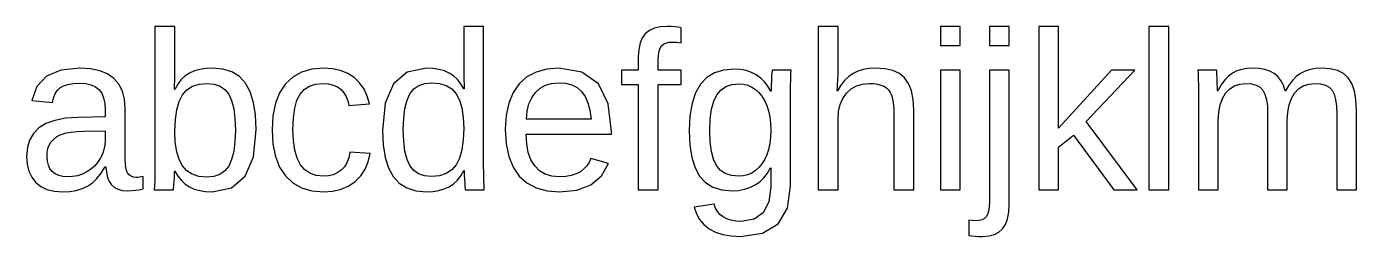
# Model space of a CAD drawing. Header units: metres. Extents: x 1 to 172, y -3 to 10.
# Drawn here: x 0.6 to 82.3, y -2.9 to 10 of the extents above; entities that cross this region are included whole.
import ezdxf

# ---------------------------------------------------------------- set-up
doc = ezdxf.new("R2010")
doc.units = ezdxf.units.M

msp = doc.modelspace()

# ---------------------------------------------------------------- linework, layer by layer
for p, q in [((9.70096, 10.048), (8.48096, 10.048)), ((8.48096, 10.048), (8.48096, 1.50999)), ((9.70096, 7.20099), (9.70096, 10.048)), ((28.6732, 10.048), (27.4522, 10.048)), ((27.4522, 10.048), (27.4522, 7.02599)), ((28.6732, 1.50999), (28.6732, 10.048)), ((39.1684, 9.93874), (38.8617, 9.80219)), ((39.5332, 10.0207), (39.1684, 9.93874)), ((39.9561, 10.048), (39.5332, 10.0207)), ((40.1994, 10.0429), (39.9561, 10.048)), ((40.4234, 10.0277), (40.1994, 10.0429)), ((40.6279, 10.0024), (40.4234, 10.0277)), ((40.8131, 9.967), (40.6279, 10.0024)), ((40.8131, 9.03699), (40.8131, 9.967)), ((50.4506, 10.048), (49.2296, 10.048)), ((49.2296, 10.048), (49.2296, 0)), ((50.4506, 7.44899), (50.4506, 10.048)), ((57.9536, 10.048), (56.7326, 10.048)), ((56.7326, 10.048), (56.7326, 8.88199)), ((57.9536, 8.88199), (57.9536, 10.048)), ((60.9663, 10.048), (59.7453, 10.048)), ((59.7453, 10.048), (59.7453, 8.88199)), ((60.9663, 8.88199), (60.9663, 10.048)), ((63.993, 10.048), (62.773, 10.048)), ((62.773, 10.048), (62.773, 0)), ((63.993, 3.78899), (63.993, 10.048)), ((70.7663, 10.048), (69.5462, 10.048)), ((69.5462, 10.048), (69.5462, 0)), ((70.7663, 0), (70.7663, 10.048)), ((38.2846, 9.03474), (38.2025, 8.64218)), ((38.4215, 9.35768), (38.2846, 9.03474)), ((38.6131, 9.61099), (38.4215, 9.35768)), ((38.8617, 9.80219), (38.6131, 9.61099)), ((39.7241, 8.96037), (39.8761, 9.03349)), ((39.8761, 9.03349), (40.0601, 9.07736)), ((40.0601, 9.07736), (40.2761, 9.092)), ((40.2761, 9.092), (40.3978, 9.08856)), ((40.3978, 9.08856), (40.5279, 9.07825)), ((40.5279, 9.07825), (40.6663, 9.06105)), ((40.6663, 9.06105), (40.8131, 9.03699)), ((38.2025, 8.64218), (38.1751, 8.17999)), ((38.1751, 8.17999), (38.1751, 7.35999)), ((39.3961, 8.00899), (39.4091, 8.29268)), ((39.4091, 8.29268), (39.4481, 8.52875)), ((39.4481, 8.52875), (39.5131, 8.71718)), ((39.5131, 8.71718), (39.6041, 8.85799)), ((39.6041, 8.85799), (39.7241, 8.96037)), ((56.7326, 8.88199), (57.9536, 8.88199)), ((59.7453, 8.88199), (60.9663, 8.88199)), ((2.69531, 7.36324), (1.81224, 6.989)), ((3.86899, 7.48799), (2.69531, 7.36324)), ((4.51912, 7.4483), (3.86899, 7.48799)), ((5.0835, 7.32924), (4.51912, 7.4483)), ((11.231, 7.4115), (10.8997, 7.31587)), ((11.5957, 7.46887), (11.231, 7.4115)), ((11.994, 7.48799), (11.5957, 7.46887)), ((12.6453, 7.42943), (11.994, 7.48799)), ((13.2042, 7.25374), (12.6453, 7.42943)), ((18.1212, 7.42712), (17.4909, 7.24449)), ((18.8399, 7.48799), (18.1212, 7.42712)), ((19.3809, 7.45125), (18.8399, 7.48799)), ((19.8739, 7.34099), (19.3809, 7.45125)), ((25.1592, 7.48799), (23.9749, 7.24786)), ((25.5602, 7.46887), (25.1592, 7.48799)), ((25.9264, 7.4115), (25.5602, 7.46887)), ((26.2577, 7.31587), (25.9264, 7.4115)), ((32.5458, 7.42731), (31.8909, 7.24524)), ((33.2921, 7.48799), (32.5458, 7.42731)), ((34.711, 7.24368), (33.2921, 7.48799)), ((38.1751, 7.35999), (37.1491, 7.35999)), ((37.1491, 7.35999), (37.1491, 6.47198)), ((39.3961, 7.35999), (39.3961, 8.00899)), ((40.8131, 7.35999), (39.3961, 7.35999)), ((40.8131, 6.47198), (40.8131, 7.35999)), ((43.4156, 7.36624), (42.8514, 7.19299)), ((44.0687, 7.424), (43.4156, 7.36624)), ((44.4467, 7.40181), (44.0687, 7.424)), ((44.7989, 7.33524), (44.4467, 7.40181)), ((46.4087, 7.35999), (46.3952, 7.306)), ((47.5687, 7.35999), (46.4087, 7.35999)), ((47.5507, 7.12724), (47.5687, 7.35999)), ((50.4491, 7.24181), (50.4506, 7.44899)), ((51.9944, 7.40375), (51.6616, 7.29843)), ((52.3641, 7.46693), (51.9944, 7.40375)), ((52.7706, 7.48799), (52.3641, 7.46693)), ((53.3303, 7.45081), (52.7706, 7.48799)), ((53.8111, 7.33925), (53.3303, 7.45081)), ((57.9536, 7.35999), (56.7326, 7.35999)), ((56.7326, 7.35999), (56.7326, 0)), ((57.9536, 0), (57.9536, 7.35999)), ((60.9663, 7.35999), (59.7453, 7.35999)), ((59.7453, 7.35999), (59.7453, -0.720993)), ((60.9663, -0.903), (60.9663, 7.35999)), ((67.242, 7.35999), (63.993, 3.78899)), ((65.682, 4.19699), (68.672, 7.35999)), ((68.672, 7.35999), (67.242, 7.35999)), ((73.7029, 7.35999), (72.5499, 7.35999)), ((72.5499, 7.35999), (72.5679, 7.15456)), ((73.7099, 7.29674), (73.7029, 7.35999)), ((75.2462, 7.4115), (74.9495, 7.31587)), ((75.571, 7.46887), (75.2462, 7.4115)), ((75.924, 7.48799), (75.571, 7.46887)), ((76.3196, 7.46718), (75.924, 7.48799)), ((76.6714, 7.40474), (76.3196, 7.46718)), ((76.9796, 7.30067), (76.6714, 7.40474)), ((79.4577, 7.40649), (79.1451, 7.30461)), ((79.7986, 7.46762), (79.4577, 7.40649)), ((80.1679, 7.48799), (79.7986, 7.46762)), ((80.687, 7.45018), (80.1679, 7.48799)), ((81.1299, 7.33675), (80.687, 7.45018)), ((1.81224, 6.989), (1.2198, 6.36525)), ((3.12949, 6.48849), (3.45761, 6.54137)), ((3.45761, 6.54137), (3.842, 6.55899)), ((3.842, 6.55899), (4.22324, 6.53468)), ((5.56212, 7.1308), (5.0835, 7.32924)), ((5.95499, 6.853), (5.56212, 7.1308)), ((6.26167, 6.50006), (5.95499, 6.853)), ((9.68578, 6.45737), (9.69421, 6.72449)), ((9.69421, 6.72449), (9.69928, 6.97237)), ((9.69928, 6.97237), (9.70096, 7.20099)), ((10.0962, 6.77675), (9.88478, 6.49893)), ((10.3353, 7.00443), (10.0962, 6.77675)), ((10.602, 7.18199), (10.3353, 7.00443)), ((10.8997, 7.31587), (10.602, 7.18199)), ((11.2005, 6.50087), (11.683, 6.545)), ((11.683, 6.545), (12.111, 6.50337)), ((13.6708, 6.96094), (13.2042, 7.25374)), ((14.045, 6.55099), (13.6708, 6.96094)), ((14.3324, 6.02267), (14.045, 6.55099)), ((16.9492, 6.94012), (16.4959, 6.51399)), ((17.4909, 7.24449), (16.9492, 6.94012)), ((20.3189, 7.15724), (19.8739, 7.34099)), ((20.7159, 6.89999), (20.3189, 7.15724)), ((21.0542, 6.57825), (20.7159, 6.89999)), ((21.3232, 6.20099), (21.0542, 6.57825)), ((23.9749, 7.24786), (23.1289, 6.5275)), ((24.6867, 6.41524), (25.0533, 6.5433)), ((25.0533, 6.5433), (25.4842, 6.586)), ((25.4842, 6.586), (25.9633, 6.54355)), ((25.9633, 6.54355), (26.3727, 6.41624)), ((26.5542, 7.18199), (26.2577, 7.31587)), ((26.8195, 7.00699), (26.5542, 7.18199)), ((27.0577, 6.78699), (26.8195, 7.00699)), ((27.2686, 6.52199), (27.0577, 6.78699)), ((27.4522, 7.02599), (27.4662, 6.21199)), ((31.3273, 6.9418), (30.8551, 6.517)), ((31.8909, 7.24524), (31.3273, 6.9418)), ((32.4727, 6.437), (32.8488, 6.54874)), ((32.8488, 6.54874), (33.2711, 6.586)), ((33.2711, 6.586), (33.7038, 6.55255)), ((33.7038, 6.55255), (34.0829, 6.45224)), ((35.7244, 6.51074), (34.711, 7.24368)), ((42.3761, 6.90424), (41.9897, 6.5)), ((42.8514, 7.19299), (42.3761, 6.90424)), ((45.1252, 7.2243), (44.7989, 7.33524)), ((45.4257, 7.06898), (45.1252, 7.2243)), ((45.6968, 6.87268), (45.4257, 7.06898)), ((45.9352, 6.63875), (45.6968, 6.87268)), ((46.1408, 6.36719), (45.9352, 6.63875)), ((46.3547, 6.78999), (46.3344, 6.3465)), ((46.3682, 7.021), (46.3547, 6.78999)), ((46.3817, 7.19299), (46.3682, 7.021)), ((46.3952, 7.306), (46.3817, 7.19299)), ((47.5302, 6.36624), (47.5379, 6.79599)), ((47.5379, 6.79599), (47.5507, 7.12724)), ((50.4157, 6.40417), (50.4371, 6.81731)), ((50.4371, 6.81731), (50.4446, 7.03125)), ((50.4446, 7.03125), (50.4491, 7.24181)), ((50.8514, 6.71899), (50.6241, 6.431)), ((51.0986, 6.959), (50.8514, 6.71899)), ((51.3656, 7.15099), (51.0986, 6.959)), ((51.6616, 7.29843), (51.3656, 7.15099)), ((51.9472, 6.50761), (52.3586, 6.545)), ((52.3586, 6.545), (52.6324, 6.53394)), ((54.2133, 7.15331), (53.8111, 7.33925)), ((54.5366, 6.89299), (54.2133, 7.15331)), ((54.7851, 6.54562), (54.5366, 6.89299)), ((54.9626, 6.09749), (54.7851, 6.54562)), ((72.5679, 7.15456), (72.5807, 6.82425)), ((72.5807, 6.82425), (72.5884, 6.36905)), ((73.7392, 6.71094), (73.7099, 7.29674)), ((73.7579, 6.09499), (73.7392, 6.71094)), ((74.2007, 6.75725), (73.9821, 6.45581)), ((74.4336, 6.9993), (74.2007, 6.75725)), ((74.6809, 7.18199), (74.4336, 6.9993)), ((74.9495, 7.31587), (74.6809, 7.18199)), ((75.1264, 6.50761), (75.4969, 6.545)), ((75.4969, 6.545), (75.8481, 6.51949)), ((77.2439, 7.155), (76.9796, 7.30067)), ((77.4684, 6.96387), (77.2439, 7.155)), ((77.6559, 6.7235), (77.4684, 6.96387)), ((77.8064, 6.43387), (77.6559, 6.7235)), ((78.3607, 6.73224), (78.1404, 6.43956)), ((78.6009, 6.97305), (78.3607, 6.73224)), ((78.8609, 7.16199), (78.6009, 6.97305)), ((79.1451, 7.30461), (78.8609, 7.16199)), ((79.3623, 6.50781), (79.741, 6.545)), ((79.741, 6.545), (80.0926, 6.51949)), ((81.4969, 7.14767), (81.1299, 7.33675)), ((81.7879, 6.883), (81.4969, 7.14767)), ((82.0093, 6.53249), (81.7879, 6.883)), ((1.2198, 6.36525), (0.917999, 5.49199)), ((2.24918, 5.66443), (2.34274, 5.91074)), ((2.34274, 5.91074), (2.47368, 6.11493)), ((2.47368, 6.11493), (2.642, 6.27699)), ((2.642, 6.27699), (2.85762, 6.40036)), ((2.85762, 6.40036), (3.12949, 6.48849)), ((4.22324, 6.53468), (4.54999, 6.46175)), ((4.54999, 6.46175), (4.82224, 6.34018)), ((4.82224, 6.34018), (5.03999, 6.17)), ((5.03999, 6.17), (5.20712, 5.94398)), ((5.20712, 5.94398), (5.32649, 5.65399)), ((6.48074, 6.07625), (6.26167, 6.50006)), ((6.61218, 5.58156), (6.48074, 6.07625)), ((9.67397, 6.17099), (9.68578, 6.45737)), ((9.70096, 6.17099), (9.67397, 6.17099)), ((9.88478, 6.49893), (9.70096, 6.17099)), ((9.96703, 5.43417), (10.174, 5.83899)), ((10.174, 5.83899), (10.446, 6.14787)), ((10.446, 6.14787), (10.7882, 6.3685)), ((10.7882, 6.3685), (11.2005, 6.50087)), ((12.111, 6.50337), (12.475, 6.37849)), ((12.475, 6.37849), (12.775, 6.17036)), ((12.775, 6.17036), (13.011, 5.879)), ((13.011, 5.879), (13.1899, 5.49174)), ((14.5377, 5.37375), (14.3324, 6.02267)), ((16.1385, 5.97206), (15.8832, 5.32024)), ((16.4959, 6.51399), (16.1385, 5.97206)), ((17.1997, 5.50931), (17.3909, 5.88699)), ((17.3909, 5.88699), (17.6436, 6.16917)), ((17.6436, 6.16917), (17.9637, 6.37074)), ((17.9637, 6.37074), (18.3511, 6.49168)), ((18.3511, 6.49168), (18.8059, 6.532)), ((18.8059, 6.532), (19.1444, 6.50919)), ((19.1444, 6.50919), (19.4417, 6.44073)), ((19.4417, 6.44073), (19.6979, 6.32668)), ((19.6979, 6.32668), (19.9129, 6.16699)), ((19.9129, 6.16699), (20.0896, 5.96906)), ((20.0896, 5.96906), (20.2294, 5.73924)), ((20.2294, 5.73924), (20.3326, 5.47755)), ((21.5227, 5.76825), (21.3232, 6.20099)), ((21.6529, 5.28), (21.5227, 5.76825)), ((23.1289, 6.5275), (22.6214, 5.32687)), ((23.9659, 5.50874), (24.1462, 5.903)), ((24.1462, 5.903), (24.3843, 6.2018)), ((24.3843, 6.2018), (24.6867, 6.41524)), ((26.3727, 6.41624), (26.7123, 6.20406)), ((26.7123, 6.20406), (26.9822, 5.907)), ((26.9822, 5.907), (27.1878, 5.51868)), ((27.4522, 6.21199), (27.2686, 6.52199)), ((27.4662, 6.21199), (27.4522, 6.21199)), ((30.482, 5.97893), (30.2154, 5.33475)), ((30.8551, 6.517), (30.482, 5.97893)), ((31.6286, 5.66412), (31.8591, 5.98999)), ((31.8591, 5.98999), (32.1428, 6.25075)), ((32.1428, 6.25075), (32.4727, 6.437)), ((34.0829, 6.45224), (34.4083, 6.28505)), ((34.4083, 6.28505), (34.6801, 6.05099)), ((34.6801, 6.05099), (34.9013, 5.74455)), ((34.9013, 5.74455), (35.0739, 5.35924)), ((36.3325, 5.28918), (35.7244, 6.51074)), ((37.1491, 6.47198), (38.1751, 6.47198)), ((38.1751, 6.47198), (38.1751, 0)), ((39.3961, 6.47198), (40.8131, 6.47198)), ((39.3961, 0), (39.3961, 6.47198)), ((41.6909, 5.97487), (41.4774, 5.32249)), ((41.9897, 6.5), (41.6909, 5.97487)), ((42.81, 5.44862), (42.9977, 5.83899)), ((42.9977, 5.83899), (43.2441, 6.13474)), ((43.2441, 6.13474), (43.5544, 6.34599)), ((43.5544, 6.34599), (43.9286, 6.47275)), ((43.9286, 6.47275), (44.3667, 6.515)), ((44.3667, 6.515), (44.6417, 6.49362)), ((44.6417, 6.49362), (44.9019, 6.42949)), ((44.9019, 6.42949), (45.1472, 6.32262)), ((45.1472, 6.32262), (45.3777, 6.17299)), ((45.3777, 6.17299), (45.5881, 5.98349)), ((45.5881, 5.98349), (45.7734, 5.756)), ((45.7734, 5.756), (45.9336, 5.49049)), ((46.3137, 6.058), (46.1408, 6.36719)), ((46.3277, 6.058), (46.3137, 6.058)), ((46.3294, 6.18286), (46.3277, 6.058)), ((46.3344, 6.3465), (46.3294, 6.18286)), ((47.5277, 5.838), (47.5302, 6.36624)), ((47.5277, 0.217987), (47.5277, 5.838)), ((50.3956, 6.09499), (50.4157, 6.40417)), ((50.4166, 6.09499), (50.3956, 6.09499)), ((50.6241, 6.431), (50.4166, 6.09499)), ((50.7437, 5.62206), (50.9716, 5.94699)), ((50.9716, 5.94699), (51.2537, 6.20862)), ((51.2537, 6.20862), (51.5789, 6.39549)), ((51.5789, 6.39549), (51.9472, 6.50761)), ((52.6324, 6.53394), (52.8746, 6.50075)), ((52.8746, 6.50075), (53.0854, 6.44543)), ((53.0854, 6.44543), (53.2646, 6.368)), ((53.2646, 6.368), (53.4166, 6.26736)), ((53.4166, 6.26736), (53.5456, 6.14149)), ((53.5456, 6.14149), (53.6516, 5.99037)), ((53.6516, 5.99037), (53.7346, 5.814)), ((53.7346, 5.814), (53.7972, 5.60062)), ((55.0691, 5.54861), (54.9626, 6.09749)), ((72.5884, 6.36905), (72.5909, 5.78899)), ((72.5909, 5.78899), (72.5909, 0)), ((73.7779, 6.09499), (73.7579, 6.09499)), ((73.9821, 6.45581), (73.7779, 6.09499)), ((74.0609, 5.61737), (74.2599, 5.94699)), ((74.2599, 5.94699), (74.5079, 6.20862)), ((74.5079, 6.20862), (74.7967, 6.39549)), ((74.7967, 6.39549), (75.1264, 6.50761)), ((75.8481, 6.51949), (76.1407, 6.44299)), ((76.1407, 6.44299), (76.3746, 6.31549)), ((76.3746, 6.31549), (76.5499, 6.13699)), ((76.5499, 6.13699), (76.6777, 5.8918)), ((76.6777, 5.8918), (76.769, 5.56424)), ((77.92, 6.09499), (77.8064, 6.43387)), ((77.9399, 6.09499), (77.92, 6.09499)), ((78.1404, 6.43956), (77.9399, 6.09499)), ((78.2993, 5.62167), (78.4939, 5.95)), ((78.4939, 5.95), (78.7388, 6.21031)), ((78.7388, 6.21031), (79.0282, 6.39624)), ((79.0282, 6.39624), (79.3623, 6.50781)), ((80.0926, 6.51949), (80.3855, 6.44299)), ((80.3855, 6.44299), (80.6196, 6.31549)), ((80.6196, 6.31549), (80.795, 6.13699)), ((80.795, 6.13699), (80.9227, 5.8918)), ((80.9227, 5.8918), (81.0139, 5.56424)), ((82.1674, 6.08499), (82.0093, 6.53249)), ((82.2623, 5.5405), (82.1674, 6.08499)), ((0.917999, 5.49199), (2.19299, 5.37599)), ((2.19299, 5.37599), (2.24918, 5.66443)), ((5.32649, 5.65399), (5.39812, 5.29999)), ((5.39812, 5.29999), (5.422, 4.88199)), ((6.65599, 5.01599), (6.61218, 5.58156)), ((6.65599, 1.851), (6.65599, 5.01599)), ((9.73053, 4.31367), (9.81921, 4.92574)), ((9.81921, 4.92574), (9.96703, 5.43417)), ((13.1899, 5.49174), (13.3177, 4.995)), ((13.3177, 4.995), (13.3944, 4.38875)), ((14.6609, 4.60419), (14.5377, 5.37375)), ((15.8832, 5.32024), (15.73, 4.55855)), ((16.9812, 4.42281), (17.0632, 5.02124)), ((17.0632, 5.02124), (17.1997, 5.50931)), ((20.3326, 5.47755), (20.3989, 5.18399)), ((20.3989, 5.18399), (21.6529, 5.28)), ((22.6214, 5.32687), (22.4522, 3.646)), ((23.7599, 4.40074), (23.8372, 5.008)), ((23.8372, 5.008), (23.9659, 5.50874)), ((27.1878, 5.51868), (27.3347, 5.03275)), ((27.3347, 5.03275), (27.4228, 4.44917)), ((30.2154, 5.33475), (30.0555, 4.58443)), ((31.3477, 4.84512), (31.4581, 5.28249)), ((31.4581, 5.28249), (31.6286, 5.66412)), ((35.0739, 5.35924), (35.1978, 4.89505)), ((36.5352, 3.57899), (36.3325, 5.28918)), ((41.4774, 5.32249), (41.3494, 4.54286)), ((42.5955, 4.35362), (42.6759, 4.95349)), ((42.6759, 4.95349), (42.81, 5.44862)), ((45.9336, 5.49049), (46.0687, 5.187)), ((46.0687, 5.187), (46.1759, 4.849)), ((50.4832, 4.81656), (50.5809, 5.24524)), ((50.5809, 5.24524), (50.7437, 5.62206)), ((53.7972, 5.60062), (53.8419, 5.33749)), ((53.8419, 5.33749), (53.8687, 5.02461)), ((53.8687, 5.02461), (53.8776, 4.66199)), ((55.1046, 4.89899), (55.0691, 5.54861)), ((73.8334, 4.77437), (73.9187, 5.22649)), ((73.9187, 5.22649), (74.0609, 5.61737)), ((76.769, 5.56424), (76.8237, 5.15431)), ((76.8237, 5.15431), (76.8419, 4.66199)), ((78.0768, 4.77718), (78.1602, 5.23074)), ((78.1602, 5.23074), (78.2993, 5.62167)), ((81.0139, 5.56424), (81.0687, 5.15431)), ((81.0687, 5.15431), (81.0869, 4.66199)), ((82.2939, 4.89899), (82.2623, 5.5405)), ((2.32549, 4.26974), (1.77661, 4.07143)), ((2.98962, 4.39693), (2.32549, 4.26974)), ((3.769, 4.45299), (2.98962, 4.39693)), ((5.422, 4.48), (3.769, 4.45299)), ((5.422, 4.88199), (5.422, 4.48)), ((9.70096, 3.59799), (9.73053, 4.31367)), ((13.3944, 4.38875), (13.42, 3.67299)), ((14.702, 3.71399), (14.6609, 4.60419)), ((15.73, 4.55855), (15.6789, 3.687)), ((16.9539, 3.71399), (16.9812, 4.42281)), ((23.7342, 3.687), (23.7599, 4.40074)), ((27.4228, 4.44917), (27.4522, 3.76799)), ((30.0555, 4.58443), (30.0022, 3.728)), ((31.2971, 4.35199), (31.3477, 4.84512)), ((35.2731, 4.35199), (31.2971, 4.35199)), ((35.1978, 4.89505), (35.2731, 4.35199)), ((41.3494, 4.54286), (41.3067, 3.63599)), ((42.5687, 3.64899), (42.5955, 4.35362)), ((46.1759, 4.849), (46.2524, 4.48)), ((46.2524, 4.48), (46.2984, 4.07999)), ((50.4506, 4.336), (50.4832, 4.81656)), ((50.4506, 0), (50.4506, 4.336)), ((53.8776, 4.66199), (53.8776, 0)), ((55.1046, 0), (55.1046, 4.89899)), ((68.829, 0), (65.682, 4.19699)), ((73.8049, 4.26099), (73.8334, 4.77437)), ((73.8049, 0), (73.8049, 4.26099)), ((76.8419, 4.66199), (76.8419, 0)), ((78.049, 4.26099), (78.0768, 4.77718)), ((78.049, 0), (78.049, 4.26099)), ((81.0869, 4.66199), (81.0869, 0)), ((82.2939, 0), (82.2939, 4.89899)), ((1.01443, 3.46399), (0.779739, 3.06)), ((1.34299, 3.80199), (1.01443, 3.46399)), ((1.77661, 4.07143), (1.34299, 3.80199)), ((2.37575, 3.21574), (2.55994, 3.32993)), ((2.55994, 3.32993), (2.76999, 3.422)), ((2.76999, 3.422), (3.01918, 3.49419)), ((3.01918, 3.49419), (3.32074, 3.54774)), ((3.32074, 3.54774), (3.67468, 3.58269)), ((3.67468, 3.58269), (4.08099, 3.599)), ((4.08099, 3.599), (5.422, 3.62599)), ((5.422, 3.62599), (5.422, 3.02299)), ((9.7299, 2.9223), (9.70096, 3.59799)), ((13.42, 3.67299), (13.3942, 2.95918)), ((14.5327, 2.03311), (14.702, 3.71399)), ((15.6789, 3.687), (15.7298, 2.80931)), ((16.9829, 3.02806), (16.9539, 3.71399)), ((22.4522, 3.646), (22.4932, 2.75574)), ((23.7597, 2.97118), (23.7342, 3.687)), ((27.4522, 3.76799), (27.4228, 3.06062)), ((30.0022, 3.728), (30.0555, 2.8295)), ((31.3169, 2.82193), (31.2841, 3.41599)), ((31.2841, 3.41599), (36.5352, 3.41599)), ((36.5352, 3.41599), (36.5352, 3.57899)), ((41.3067, 3.63599), (41.3464, 2.7428)), ((42.5937, 2.95174), (42.5687, 3.64899)), ((46.2984, 4.07999), (46.3137, 3.64899)), ((46.3137, 3.64899), (46.2984, 3.22842)), ((63.993, 2.61899), (64.903, 3.35999)), ((64.903, 3.35999), (67.399, 0)), ((0.638931, 2.59), (0.591995, 2.05399)), ((0.779739, 3.06), (0.638931, 2.59)), ((1.86186, 2.2953), (1.90649, 2.53024)), ((1.90649, 2.53024), (1.98087, 2.7388)), ((1.98087, 2.7388), (2.08499, 2.92099)), ((2.08499, 2.92099), (2.21742, 3.07944)), ((2.21742, 3.07944), (2.37575, 3.21574)), ((5.34624, 2.46849), (5.25156, 2.19687)), ((5.40306, 2.74387), (5.34624, 2.46849)), ((5.422, 3.02299), (5.40306, 2.74387)), ((9.81671, 2.34125), (9.7299, 2.9223)), ((13.3942, 2.95918), (13.317, 2.35175)), ((15.7298, 2.80931), (15.8824, 2.04324)), ((17.0699, 2.43724), (16.9829, 3.02806)), ((22.4932, 2.75574), (22.6162, 1.98599)), ((23.8362, 2.36475), (23.7597, 2.97118)), ((27.3347, 2.4525), (27.1878, 1.94362)), ((27.4228, 3.06062), (27.3347, 2.4525)), ((30.0555, 2.8295), (30.2154, 2.049)), ((31.4151, 2.29974), (31.3169, 2.82193)), ((41.3464, 2.7428), (41.4657, 1.97725)), ((42.6689, 2.35999), (42.5937, 2.95174)), ((46.1759, 2.47693), (46.0687, 2.146)), ((46.2524, 2.83774), (46.1759, 2.47693)), ((46.2984, 3.22842), (46.2524, 2.83774)), ((63.993, 0), (63.993, 2.61899)), ((0.591995, 2.05399), (0.626801, 1.57306)), ((1.84698, 2.034), (1.86186, 2.2953)), ((1.86719, 1.75249), (1.84698, 2.034)), ((1.92775, 1.50499), (1.86719, 1.75249)), ((4.95361, 1.67719), (4.7605, 1.45374)), ((5.11899, 1.92899), (4.95361, 1.67719)), ((5.25156, 2.19687), (5.11899, 1.92899)), ((6.66493, 1.59581), (6.65599, 1.851)), ((9.9614, 1.8548), (9.81671, 2.34125)), ((10.164, 1.463), (9.9614, 1.8548)), ((13.1882, 1.85068), (13.008, 1.45599)), ((13.317, 2.35175), (13.1882, 1.85068)), ((14.025, 0.832489), (14.5327, 2.03311)), ((15.8824, 2.04324), (16.1368, 1.38881)), ((17.2149, 1.94156), (17.0699, 2.43724)), ((17.4179, 1.54099), (17.2149, 1.94156)), ((20.2724, 1.65274), (20.1153, 1.39967)), ((20.3873, 1.95418), (20.2724, 1.65274)), ((20.4599, 2.30399), (20.3873, 1.95418)), ((21.6939, 2.22198), (20.4599, 2.30399)), ((21.3959, 1.25824), (21.5837, 1.71306)), ((21.5837, 1.71306), (21.6939, 2.22198)), ((22.6162, 1.98599), (22.8212, 1.33675)), ((23.9637, 1.86768), (23.8362, 2.36475)), ((24.1422, 1.48), (23.9637, 1.86768)), ((27.1878, 1.94362), (26.9822, 1.534)), ((30.2154, 2.049), (30.482, 1.38649)), ((31.5789, 1.84943), (31.4151, 2.29974)), ((31.8082, 1.47099), (31.5789, 1.84943)), ((35.1628, 1.68512), (35.0197, 1.4715)), ((35.2672, 1.92), (35.1628, 1.68512)), ((36.3382, 1.614), (35.2672, 1.92)), ((41.4657, 1.97725), (41.6644, 1.33931)), ((42.7942, 1.87375), (42.6689, 2.35999)), ((42.9697, 1.493), (42.7942, 1.87375)), ((45.9334, 1.84837), (45.7724, 1.58749)), ((46.0687, 2.146), (45.9334, 1.84837)), ((0.626801, 1.57306), (0.731247, 1.14624)), ((0.731247, 1.14624), (0.905304, 0.77356)), ((2.02869, 1.29149), (1.92775, 1.50499)), ((2.17, 1.112), (2.02869, 1.29149)), ((2.34918, 0.969803), (2.17, 1.112)), ((2.56274, 0.86824), (2.34918, 0.969803)), ((2.81068, 0.807312), (2.56274, 0.86824)), ((3.72949, 0.863235), (3.42062, 0.806061)), ((4.01962, 0.958557), (3.72949, 0.863235)), ((4.29099, 1.092), (4.01962, 0.958557)), ((4.53961, 1.25868), (4.29099, 1.092)), ((4.7605, 1.45374), (4.53961, 1.25868)), ((4.9135, 0.693985), (5.17686, 1.02274)), ((5.17686, 1.02274), (5.42099, 1.41299)), ((5.42099, 1.41299), (5.46199, 1.41299)), ((5.46199, 1.41299), (5.49924, 1.05724)), ((5.49924, 1.05724), (5.56999, 0.751999)), ((6.69174, 1.37424), (6.66493, 1.59581)), ((6.73643, 1.18631), (6.69174, 1.37424)), ((6.799, 1.032), (6.73643, 1.18631)), ((6.88661, 0.911682), (6.799, 1.032)), ((7.00648, 0.825745), (6.88661, 0.911682)), ((7.15862, 0.774185), (7.00648, 0.825745)), ((8.47839, 0.986618), (8.47072, 0.560486)), ((8.48096, 1.50999), (8.47839, 0.986618)), ((9.67177, 0.705124), (9.68021, 0.880493)), ((9.68021, 0.880493), (9.68527, 1.02812)), ((9.68527, 1.02812), (9.68697, 1.14799)), ((9.68697, 1.14799), (9.70096, 1.14799)), ((9.70096, 1.14799), (9.88741, 0.835114)), ((9.88741, 0.835114), (10.0997, 0.568497)), ((10.4317, 1.16156), (10.164, 1.463)), ((10.7717, 0.946243), (10.4317, 1.16156)), ((11.1841, 0.817062), (10.7717, 0.946243)), ((11.669, 0.773987), (11.1841, 0.817062)), ((12.4672, 0.944489), (12.1003, 0.81662)), ((12.7698, 1.15762), (12.4672, 0.944489)), ((13.008, 1.45599), (12.7698, 1.15762)), ((13.1787, 0.112122), (14.025, 0.832489)), ((16.1368, 1.38881), (16.4929, 0.845993)), ((16.4929, 0.845993), (16.9457, 0.419861)), ((17.6799, 1.23212), (17.4179, 1.54099)), ((18.0009, 1.01149), (17.6799, 1.23212)), ((18.3809, 0.87912), (18.0009, 1.01149)), ((18.8199, 0.834991), (18.3809, 0.87912)), ((19.1344, 0.857498), (18.8199, 0.834991)), ((19.4219, 0.924988), (19.1344, 0.857498)), ((19.6824, 1.03749), (19.4219, 0.924988)), ((19.9159, 1.19499), (19.6824, 1.03749)), ((20.1153, 1.39967), (19.9159, 1.19499)), ((20.7879, 0.510986), (21.1307, 0.857559)), ((21.1307, 0.857559), (21.3959, 1.25824)), ((22.8212, 1.33675), (23.1082, 0.807999)), ((24.3786, 1.18906), (24.1422, 1.48)), ((24.6787, 0.981247), (24.3786, 1.18906)), ((25.0426, 0.856552), (24.6787, 0.981247)), ((25.4702, 0.814987), (25.0426, 0.856552)), ((25.9554, 0.859924), (25.4702, 0.814987)), ((26.3692, 0.994736), (25.9554, 0.859924)), ((26.7114, 1.21944), (26.3692, 0.994736)), ((26.9822, 1.534), (26.7114, 1.21944)), ((27.0567, 0.582993), (27.2683, 0.860992)), ((27.2683, 0.860992), (27.4522, 1.189)), ((27.4522, 1.189), (27.4792, 1.189)), ((27.4792, 1.189), (27.4807, 1.03862)), ((27.4807, 1.03862), (27.4852, 0.874496)), ((27.4852, 0.874496), (27.4927, 0.696625)), ((28.6757, 0.986618), (28.6732, 1.50999)), ((28.6834, 0.560486), (28.6757, 0.986618)), ((30.482, 1.38649), (30.8551, 0.841995)), ((30.8551, 0.841995), (31.3303, 0.417618)), ((32.1008, 1.17174), (31.8082, 1.47099)), ((32.4536, 0.957993), (32.1008, 1.17174)), ((32.8668, 0.829742), (32.4536, 0.957993)), ((33.3401, 0.786987), (32.8668, 0.829742)), ((34.0579, 0.867249), (33.7188, 0.807053)), ((34.3573, 0.96756), (34.0579, 0.867249)), ((34.6171, 1.10799), (34.3573, 0.96756)), ((34.8378, 1.27911), (34.6171, 1.10799)), ((35.0197, 1.4715), (34.8378, 1.27911)), ((35.2592, 0.307495), (35.9037, 0.851868)), ((35.9037, 0.851868), (36.3382, 1.614)), ((41.6644, 1.33931), (41.9427, 0.828995)), ((41.9427, 0.828995), (42.3055, 0.438309)), ((43.2064, 1.20644), (42.9697, 1.493)), ((43.5147, 1.00174), (43.2064, 1.20644)), ((43.8944, 0.878937), (43.5147, 1.00174)), ((44.3457, 0.837997), (43.8944, 0.878937)), ((44.627, 0.859116), (44.3457, 0.837997)), ((44.8922, 0.922485), (44.627, 0.859116)), ((45.1411, 1.02812), (44.8922, 0.922485)), ((45.3737, 1.17599), (45.1411, 1.02812)), ((45.5859, 1.36337), (45.3737, 1.17599)), ((45.7724, 1.58749), (45.5859, 1.36337)), ((45.8882, 0.733246), (46.11, 1.01981)), ((46.11, 1.01981), (46.2997, 1.34999)), ((46.2997, 1.34999), (46.3137, 1.34999)), ((46.3137, 1.34999), (46.3137, 0.174988)), ((0.905304, 0.77356), (1.14899, 0.454987)), ((1.14899, 0.454987), (1.46243, 0.199936)), ((1.46243, 0.199936), (1.84474, 0.017746)), ((1.84474, 0.017746), (2.29593, -0.091553)), ((3.09299, 0.786987), (2.81068, 0.807312)), ((3.42062, 0.806061), (3.09299, 0.786987)), ((3.63974, -0.040741), (4.00117, 0.068298)), ((4.00117, 0.068298), (4.32899, 0.220993)), ((4.32899, 0.220993), (4.63087, 0.426743)), ((4.63087, 0.426743), (4.9135, 0.693985)), ((5.56999, 0.751999), (5.67424, 0.497238)), ((5.67424, 0.497238), (5.812, 0.292999)), ((5.812, 0.292999), (5.98962, 0.13681)), ((5.98962, 0.13681), (6.21349, 0.025238)), ((6.21349, 0.025238), (6.48361, -0.041687)), ((7.34299, 0.756989), (7.15862, 0.774185)), ((7.43443, 0.759933), (7.34299, 0.756989)), ((7.53174, 0.768738), (7.43443, 0.759933)), ((7.51175, -0.002686), (7.74399, 0.044998)), ((7.63493, 0.783432), (7.53174, 0.768738)), ((7.74399, 0.803986), (7.63493, 0.783432)), ((7.74399, 0.044998), (7.74399, 0.803986)), ((8.4579, 0.231613), (8.43996, 0)), ((8.43996, 0), (9.61996, 0)), ((8.47072, 0.560486), (8.4579, 0.231613)), ((9.61996, 0), (9.62733, 0.05687)), ((9.62733, 0.05687), (9.64734, 0.307861)), ((9.64734, 0.307861), (9.67177, 0.705124)), ((10.0997, 0.568497), (10.3379, 0.348114)), ((10.3379, 0.348114), (10.602, 0.173996)), ((10.602, 0.173996), (10.8971, 0.04187)), ((10.8971, 0.04187), (11.2275, -0.05249)), ((12.1003, 0.81662), (11.669, 0.773987)), ((11.994, -0.127991), (13.1787, 0.112122)), ((16.9457, 0.419861), (17.4899, 0.115494)), ((17.4899, 0.115494), (18.1257, -0.067123)), ((19.4134, -0.088058), (19.9227, 0.031738)), ((19.9227, 0.031738), (20.3809, 0.23143)), ((20.3809, 0.23143), (20.7879, 0.510986)), ((23.1082, 0.807999), (23.4827, 0.398499)), ((23.4827, 0.398499), (23.9494, 0.105988)), ((23.9494, 0.105988), (24.5082, -0.069488)), ((25.9219, -0.051743), (26.2529, 0.043549)), ((26.2529, 0.043549), (26.5502, 0.176987)), ((26.5502, 0.176987), (26.8173, 0.354996)), ((26.8173, 0.354996), (27.0567, 0.582993)), ((27.4927, 0.696625), (27.5149, 0.324936)), ((27.5149, 0.324936), (27.5262, 0.18074)), ((27.5262, 0.18074), (27.5369, 0.072433)), ((27.5369, 0.072433), (27.5472, 0)), ((27.5472, 0), (28.7142, 0)), ((28.6962, 0.231613), (28.6834, 0.560486)), ((28.7142, 0), (28.6962, 0.231613)), ((31.3303, 0.417618), (31.9029, 0.114487)), ((31.9029, 0.114487), (32.5728, -0.067368)), ((33.7188, 0.807053), (33.3401, 0.786987)), ((34.4046, -0.019119), (35.2592, 0.307495)), ((38.1751, 0), (39.3961, 0)), ((42.3055, 0.438309), (42.7582, 0.159241)), ((42.7582, 0.159241), (43.3006, -0.008179)), ((44.3249, -0.041809), (44.6914, 0.02475)), ((44.6914, 0.02475), (45.0324, 0.135681)), ((45.0324, 0.135681), (45.3477, 0.290985)), ((45.3477, 0.290985), (45.634, 0.490311)), ((45.634, 0.490311), (45.8882, 0.733246)), ((46.3137, 0.174988), (46.1992, -0.755112)), ((47.3352, -1.13737), (47.5277, 0.217987)), ((49.2296, 0), (50.4506, 0)), ((53.8776, 0), (55.1046, 0)), ((56.7326, 0), (57.9536, 0)), ((62.773, 0), (63.993, 0)), ((67.399, 0), (68.829, 0)), ((69.5462, 0), (70.7663, 0)), ((72.5909, 0), (73.8049, 0)), ((76.8419, 0), (78.049, 0)), ((81.0869, 0), (82.2939, 0)), ((2.29593, -0.091553), (2.81599, -0.127991)), ((2.81599, -0.127991), (3.24467, -0.106186)), ((3.24467, -0.106186), (3.63974, -0.040741)), ((6.48361, -0.041687), (6.79999, -0.063995)), ((6.79999, -0.063995), (7.03975, -0.057175)), ((7.03975, -0.057175), (7.27699, -0.036743)), ((7.27699, -0.036743), (7.51175, -0.002686)), ((11.2275, -0.05249), (11.5931, -0.109116)), ((11.5931, -0.109116), (11.994, -0.127991)), ((18.1257, -0.067123), (18.8529, -0.127991)), ((18.8529, -0.127991), (19.4134, -0.088058)), ((24.5082, -0.069488), (25.1592, -0.127991)), ((25.1592, -0.127991), (25.5574, -0.108932)), ((25.5574, -0.108932), (25.9219, -0.051743)), ((32.5728, -0.067368), (33.3401, -0.127991)), ((33.3401, -0.127991), (34.4046, -0.019119)), ((43.3006, -0.008179), (43.9327, -0.063995)), ((43.9327, -0.063995), (44.3249, -0.041809)), ((46.1992, -0.755112), (45.8557, -1.41949)), ((59.7453, -0.720993), (59.7334, -1.04555)), ((42.8407, -0.89299), (41.6127, -1.06898)), ((41.6127, -1.06898), (41.7466, -1.47818)), ((41.7466, -1.47818), (41.9442, -1.83774)), ((42.9206, -1.1328), (42.8407, -0.89299)), ((43.0374, -1.34325), (42.9206, -1.1328)), ((43.1911, -1.52431), (43.0374, -1.34325)), ((43.3817, -1.67599), (43.1911, -1.52431)), ((45.8557, -1.41949), (45.2832, -1.81812)), ((46.7577, -2.1055), (47.3352, -1.13737)), ((59.6384, -1.52106), (59.5553, -1.672)), ((59.6978, -1.31224), (59.6384, -1.52106)), ((59.7334, -1.04555), (59.6978, -1.31224)), ((60.8645, -1.7995), (60.9409, -1.38687)), ((60.9409, -1.38687), (60.9663, -0.903)), ((41.9442, -1.83774), (42.2056, -2.14767)), ((42.2056, -2.14767), (42.5307, -2.40799)), ((42.5307, -2.40799), (42.9182, -2.61449)), ((43.6075, -1.79631), (43.3817, -1.67599)), ((43.8662, -1.88225), (43.6075, -1.79631)), ((44.1575, -1.93381), (43.8662, -1.88225)), ((44.4817, -1.95099), (44.1575, -1.93381)), ((45.2832, -1.81812), (44.4817, -1.95099)), ((45.7952, -2.68637), (46.7577, -2.1055)), ((58.9003, -1.91699), (58.4813, -1.87599)), ((58.4813, -1.87599), (58.4813, -2.81898)), ((59.116, -1.90167), (58.9003, -1.91699)), ((59.2971, -1.85574), (59.116, -1.90167)), ((59.4435, -1.77917), (59.2971, -1.85574)), ((59.5553, -1.672), (59.4435, -1.77917)), ((60.3309, -2.61618), (60.5593, -2.411)), ((60.5593, -2.411), (60.7374, -2.14087)), ((60.7374, -2.14087), (60.8645, -1.7995)), ((42.9182, -2.61449), (43.3669, -2.76199)), ((43.3669, -2.76199), (43.8767, -2.85049)), ((43.8767, -2.85049), (44.4477, -2.87999)), ((44.4477, -2.87999), (45.7952, -2.68637)), ((58.4813, -2.81898), (58.6622, -2.84567)), ((58.6622, -2.84567), (58.8658, -2.86475)), ((58.8658, -2.86475), (59.0922, -2.87617)), ((59.0922, -2.87617), (59.3413, -2.87999)), ((59.3413, -2.87999), (59.7219, -2.85068)), ((59.7219, -2.85068), (60.0518, -2.76274)), ((60.0518, -2.76274), (60.3309, -2.61618))]:
    msp.add_line(p, q)

doc.saveas('drawing.dxf')
